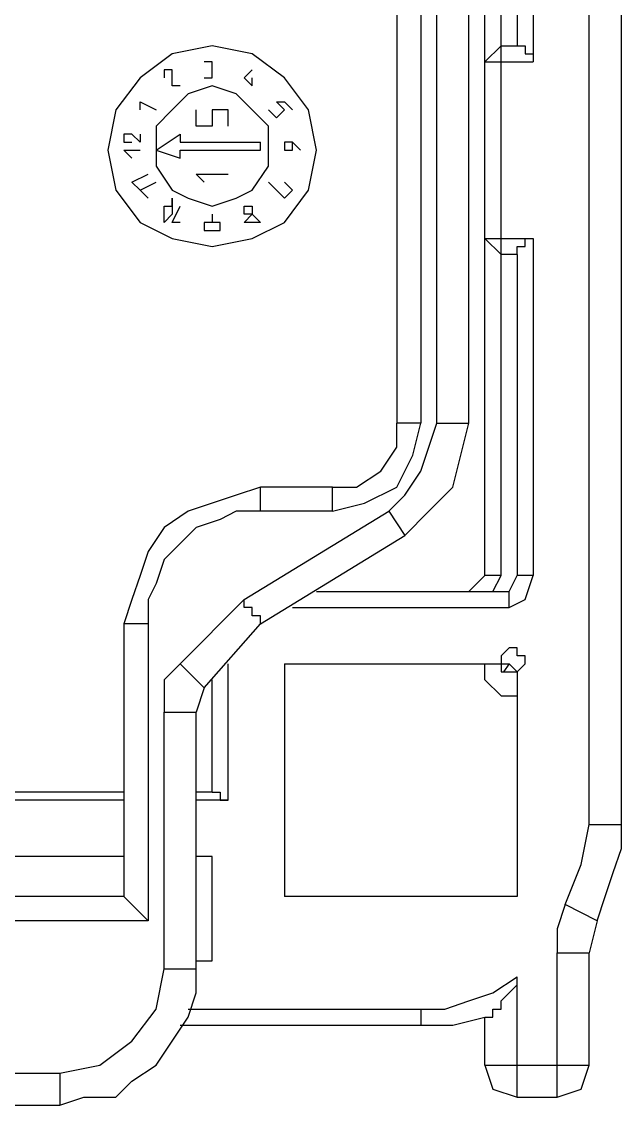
# Model space of a CAD drawing. Header units: inches. Extents: x 47316 to 59086, y 3141 to 11743.
# Drawn here: x 49017.12 to 49029.68, y 7312.62 to 7335.3 of the extents above; entities that cross this region are included whole.
import ezdxf

# ---------------------------------------------------------------- set-up
doc = ezdxf.new("R2010")
doc.units = ezdxf.units.IN
doc.header["$MEASUREMENT"] = 0

msp = doc.modelspace()

# ---------------------------------------------------------------- linework, layer by layer
at = {"color": 0, "linetype": 'Continuous', "lineweight": -3}
for p, q in [((49029.007, 7318.497), (49029.007, 7346.721)), ((49029.679, 7318.497), (49029.679, 7346.721)), ((49027.159, 7323.705), (49027.159, 7341.849)), ((49026.823, 7323.705), (49026.823, 7341.681)), ((49027.495, 7341.681), (49027.495, 7334.793)), ((49027.831, 7341.681), (49027.831, 7334.457)), ((49024.975, 7338.321), (49024.975, 7326.897)), ((49025.479, 7338.321), (49025.479, 7326.897)), ((49025.815, 7326.897), (49025.815, 7338.321)), ((49026.487, 7326.897), (49026.487, 7338.321)), ((49021.111, 7334.793), (49020.271, 7334.625)), ((49021.951, 7334.625), (49021.111, 7334.793)), ((49027.159, 7334.793), (49026.823, 7334.457)), ((49027.159, 7334.793), (49027.495, 7334.793)), ((49027.159, 7334.793), (49027.159, 7334.793)), ((49027.495, 7334.793), (49027.495, 7334.793)), ((49027.495, 7334.793), (49027.663, 7334.793)), ((49027.663, 7334.793), (49027.663, 7334.625)), ((49020.271, 7334.625), (49019.599, 7334.121)), ((49022.623, 7334.121), (49021.951, 7334.625)), ((49027.663, 7334.625), (49027.663, 7334.625)), ((49027.663, 7334.625), (49027.663, 7334.625)), ((49027.663, 7334.625), (49027.663, 7334.625)), ((49027.663, 7334.625), (49027.663, 7334.625)), ((49027.663, 7334.625), (49027.831, 7334.625)), ((49027.831, 7334.625), (49027.831, 7334.457)), ((49020.271, 7334.289), (49020.103, 7334.289)), ((49020.103, 7334.289), (49020.103, 7334.121)), ((49020.271, 7334.289), (49020.271, 7334.289)), ((49020.271, 7334.289), (49020.271, 7334.289)), ((49020.271, 7333.953), (49020.271, 7334.289)), ((49021.111, 7334.457), (49020.943, 7334.457)), ((49021.111, 7334.289), (49021.111, 7334.457)), ((49021.111, 7334.457), (49021.111, 7334.457)), ((49021.111, 7334.457), (49021.111, 7334.457)), ((49021.111, 7334.289), (49021.111, 7334.289)), ((49021.111, 7334.289), (49021.111, 7334.289)), ((49021.111, 7334.121), (49021.111, 7334.289)), ((49021.783, 7334.121), (49021.951, 7334.289)), ((49026.823, 7334.457), (49027.831, 7334.457)), ((49027.831, 7334.457), (49027.831, 7334.457)), ((49019.599, 7334.121), (49019.095, 7333.449)), ((49020.943, 7334.121), (49021.111, 7334.121)), ((49021.111, 7334.121), (49021.111, 7334.121)), ((49021.951, 7333.953), (49021.783, 7334.121)), ((49021.951, 7333.953), (49021.951, 7334.121)), ((49023.127, 7333.449), (49022.623, 7334.121)), ((49020.439, 7333.953), (49020.271, 7333.953)), ((49021.111, 7333.953), (49020.607, 7333.785)), ((49021.615, 7333.785), (49021.111, 7333.953)), ((49019.599, 7333.617), (49019.935, 7333.449)), ((49019.599, 7333.449), (49019.599, 7333.617)), ((49020.607, 7333.785), (49020.271, 7333.449)), ((49021.951, 7333.449), (49021.615, 7333.785)), ((49022.455, 7333.617), (49022.623, 7333.617)), ((49022.623, 7333.449), (49022.455, 7333.617)), ((49022.623, 7333.617), (49022.791, 7333.449)), ((49019.095, 7333.449), (49018.927, 7332.609)), ((49020.271, 7333.449), (49019.935, 7333.113)), ((49020.775, 7333.113), (49020.775, 7333.449)), ((49021.447, 7333.449), (49021.111, 7333.449)), ((49021.111, 7333.449), (49021.111, 7333.281)), ((49021.447, 7333.281), (49021.447, 7333.449)), ((49022.287, 7333.113), (49021.951, 7333.449)), ((49022.287, 7333.449), (49022.455, 7333.281)), ((49022.287, 7333.449), (49022.287, 7333.449)), ((49022.455, 7333.281), (49022.623, 7333.449)), ((49022.623, 7333.449), (49022.623, 7333.449)), ((49023.295, 7332.609), (49023.127, 7333.449)), ((49021.111, 7333.281), (49021.111, 7333.113)), ((49021.447, 7333.113), (49021.447, 7333.281)), ((49019.431, 7332.945), (49019.263, 7332.945)), ((49019.263, 7332.945), (49019.263, 7332.777)), ((49019.599, 7332.777), (49019.431, 7332.945)), ((49019.599, 7332.945), (49019.599, 7332.777)), ((49019.935, 7333.113), (49019.935, 7332.609)), ((49019.935, 7332.609), (49020.439, 7332.945)), ((49020.439, 7332.945), (49020.439, 7332.777)), ((49021.111, 7333.113), (49020.775, 7333.113)), ((49022.287, 7332.609), (49022.287, 7333.113)), ((49019.263, 7332.777), (49019.431, 7332.777)), ((49019.263, 7332.777), (49019.263, 7332.777)), ((49020.439, 7332.777), (49022.119, 7332.777)), ((49022.119, 7332.609), (49022.119, 7332.777)), ((49022.791, 7332.777), (49022.623, 7332.777)), ((49022.623, 7332.777), (49022.623, 7332.777)), ((49022.623, 7332.777), (49022.623, 7332.609)), ((49022.791, 7332.777), (49022.791, 7332.777)), ((49022.959, 7332.609), (49022.791, 7332.777)), ((49022.791, 7332.609), (49022.791, 7332.777)), ((49018.927, 7332.609), (49019.095, 7331.769)), ((49019.263, 7332.609), (49019.599, 7332.609)), ((49019.431, 7332.441), (49019.263, 7332.609)), ((49019.935, 7332.609), (49020.439, 7332.441)), ((49019.935, 7332.609), (49019.935, 7332.273)), ((49020.439, 7332.609), (49022.119, 7332.609)), ((49020.439, 7332.441), (49020.439, 7332.609)), ((49022.287, 7332.609), (49022.287, 7332.609)), ((49022.287, 7332.273), (49022.287, 7332.609)), ((49022.623, 7332.609), (49022.791, 7332.609)), ((49022.623, 7332.609), (49022.623, 7332.609)), ((49022.791, 7332.609), (49022.791, 7332.609)), ((49023.127, 7331.769), (49023.295, 7332.609)), ((49023.295, 7332.609), (49023.295, 7332.609)), ((49019.935, 7332.273), (49020.271, 7331.769)), ((49021.951, 7331.769), (49022.287, 7332.273)), ((49019.431, 7331.937), (49019.767, 7332.105)), ((49020.775, 7332.105), (49021.447, 7332.105)), ((49020.943, 7331.937), (49020.775, 7332.105)), ((49019.095, 7331.769), (49019.599, 7331.097)), ((49019.599, 7331.769), (49019.431, 7331.937)), ((49019.599, 7331.769), (49019.935, 7331.937)), ((49019.767, 7331.601), (49019.599, 7331.769)), ((49020.271, 7331.769), (49020.607, 7331.601)), ((49021.615, 7331.601), (49021.951, 7331.769)), ((49022.623, 7331.601), (49022.287, 7331.937)), ((49022.623, 7331.937), (49022.791, 7331.769)), ((49022.791, 7331.769), (49022.623, 7331.601)), ((49022.623, 7331.097), (49023.127, 7331.769)), ((49020.271, 7331.433), (49020.271, 7331.601)), ((49020.271, 7331.601), (49020.271, 7331.433)), ((49020.607, 7331.601), (49021.111, 7331.433)), ((49021.111, 7331.433), (49021.615, 7331.601)), ((49020.103, 7331.433), (49020.271, 7331.433)), ((49020.103, 7331.265), (49020.103, 7331.433)), ((49020.271, 7331.433), (49020.271, 7331.265)), ((49020.271, 7331.097), (49020.439, 7331.433)), ((49020.271, 7331.433), (49020.271, 7331.433)), ((49020.271, 7331.433), (49020.271, 7331.433)), ((49021.783, 7331.433), (49021.951, 7331.433)), ((49021.783, 7331.433), (49021.783, 7331.433)), ((49021.783, 7331.265), (49021.783, 7331.433)), ((49021.951, 7331.433), (49021.951, 7331.265)), ((49019.599, 7331.097), (49020.271, 7330.761)), ((49020.271, 7331.265), (49020.103, 7331.097)), ((49020.103, 7331.265), (49020.103, 7331.265)), ((49020.103, 7331.097), (49020.103, 7331.265)), ((49020.103, 7331.097), (49020.103, 7331.097)), ((49020.103, 7331.097), (49020.103, 7331.097)), ((49020.439, 7331.097), (49020.271, 7331.097)), ((49021.111, 7331.097), (49020.943, 7331.097)), ((49021.111, 7331.097), (49020.943, 7331.097)), ((49020.943, 7331.097), (49020.943, 7330.929)), ((49021.111, 7331.265), (49021.111, 7331.097)), ((49021.279, 7331.097), (49021.111, 7331.097)), ((49021.279, 7330.929), (49021.279, 7331.097)), ((49021.951, 7331.265), (49021.783, 7331.265)), ((49021.783, 7331.265), (49021.783, 7331.265)), ((49021.783, 7331.097), (49021.951, 7331.265)), ((49021.951, 7331.097), (49021.783, 7331.097)), ((49021.951, 7331.265), (49021.951, 7331.265)), ((49021.951, 7331.265), (49021.951, 7331.265)), ((49021.951, 7331.265), (49022.119, 7331.097)), ((49021.951, 7331.265), (49021.951, 7331.265)), ((49021.951, 7331.097), (49021.951, 7331.097)), ((49022.119, 7331.097), (49021.951, 7331.097)), ((49021.951, 7330.761), (49022.623, 7331.097)), ((49022.119, 7331.097), (49022.119, 7331.097)), ((49020.943, 7330.929), (49021.111, 7330.929)), ((49021.111, 7330.929), (49021.111, 7330.929)), ((49021.111, 7330.929), (49021.279, 7330.929)), ((49020.271, 7330.761), (49021.111, 7330.593)), ((49021.111, 7330.593), (49021.951, 7330.761)), ((49026.823, 7330.761), (49027.831, 7330.761)), ((49026.823, 7330.761), (49026.823, 7330.761)), ((49026.823, 7330.761), (49027.159, 7330.425)), ((49027.663, 7330.593), (49027.663, 7330.761)), ((49027.663, 7330.761), (49027.831, 7330.761)), ((49027.831, 7330.761), (49027.831, 7323.705)), ((49027.831, 7330.761), (49027.831, 7330.761)), ((49027.831, 7330.761), (49027.831, 7330.761)), ((49027.495, 7330.425), (49027.159, 7330.425)), ((49027.495, 7330.425), (49027.495, 7330.593)), ((49027.495, 7330.593), (49027.663, 7330.593)), ((49027.495, 7330.425), (49027.495, 7323.705)), ((49027.663, 7330.593), (49027.663, 7330.593)), ((49027.663, 7330.593), (49027.663, 7330.593)), ((49027.663, 7330.593), (49027.663, 7330.593)), ((49027.663, 7330.593), (49027.663, 7330.593)), ((49025.479, 7326.897), (49024.975, 7326.897)), ((49024.975, 7326.393), (49024.975, 7326.897)), ((49025.311, 7326.225), (49025.479, 7326.897)), ((49025.647, 7326.393), (49025.815, 7326.897)), ((49025.815, 7326.897), (49026.487, 7326.897)), ((49026.319, 7326.225), (49026.487, 7326.897)), ((49024.639, 7325.889), (49024.975, 7326.393)), ((49025.479, 7325.889), (49025.647, 7326.393)), ((49024.975, 7325.553), (49025.311, 7326.225)), ((49026.151, 7325.553), (49026.319, 7326.225)), ((49024.135, 7325.553), (49024.639, 7325.889)), ((49025.143, 7325.385), (49025.479, 7325.889)), ((49022.119, 7325.553), (49021.615, 7325.385)), ((49022.119, 7325.049), (49022.119, 7325.553)), ((49023.631, 7325.553), (49022.119, 7325.553)), ((49022.119, 7325.553), (49022.119, 7325.553)), ((49023.631, 7325.049), (49023.631, 7325.553)), ((49023.631, 7325.553), (49023.631, 7325.553)), ((49023.631, 7325.553), (49024.135, 7325.553)), ((49024.303, 7325.217), (49024.975, 7325.553)), ((49025.647, 7325.049), (49026.151, 7325.553)), ((49021.111, 7325.217), (49020.607, 7325.049)), ((49021.615, 7325.385), (49021.111, 7325.217)), ((49023.631, 7325.049), (49024.303, 7325.217)), ((49024.807, 7325.049), (49025.143, 7325.385)), ((49020.607, 7325.049), (49020.103, 7324.713)), ((49021.615, 7325.049), (49021.279, 7324.881)), ((49022.119, 7325.049), (49021.615, 7325.049)), ((49021.783, 7323.201), (49024.807, 7325.049)), ((49023.631, 7325.049), (49022.119, 7325.049)), ((49022.119, 7325.049), (49022.119, 7325.049)), ((49023.631, 7325.049), (49023.631, 7325.049)), ((49024.807, 7325.049), (49025.143, 7324.545)), ((49024.807, 7325.049), (49024.807, 7325.049)), ((49025.143, 7324.545), (49025.647, 7325.049)), ((49021.279, 7324.881), (49020.775, 7324.713)), ((49020.103, 7324.713), (49019.767, 7324.209)), ((49020.775, 7324.713), (49020.439, 7324.377)), ((49022.119, 7322.697), (49025.143, 7324.545)), ((49025.143, 7324.545), (49025.143, 7324.545)), ((49020.439, 7324.377), (49020.103, 7324.041)), ((49019.767, 7324.209), (49019.599, 7323.705)), ((49020.103, 7324.041), (49019.935, 7323.537)), ((49019.599, 7323.705), (49019.431, 7323.201)), ((49026.487, 7323.369), (49026.823, 7323.705)), ((49027.159, 7323.705), (49026.823, 7323.705)), ((49026.991, 7323.369), (49027.159, 7323.705)), ((49027.327, 7323.369), (49027.495, 7323.705)), ((49027.831, 7323.705), (49027.495, 7323.705)), ((49027.663, 7323.201), (49027.831, 7323.705)), ((49019.935, 7323.537), (49019.767, 7323.201)), ((49019.431, 7323.201), (49019.263, 7322.697)), ((49019.767, 7323.201), (49019.767, 7322.697)), ((49020.439, 7321.857), (49021.783, 7323.201)), ((49021.783, 7323.033), (49021.783, 7323.201)), ((49021.783, 7323.201), (49021.783, 7323.201)), ((49023.295, 7323.369), (49027.327, 7323.369)), ((49026.487, 7323.369), (49026.487, 7323.369)), ((49026.991, 7323.369), (49026.991, 7323.369)), ((49027.327, 7323.033), (49027.327, 7323.369)), ((49027.327, 7323.369), (49027.327, 7323.369)), ((49027.327, 7323.033), (49027.663, 7323.201)), ((49021.951, 7323.033), (49021.783, 7323.033)), ((49021.951, 7322.865), (49021.951, 7323.033)), ((49021.951, 7323.033), (49021.951, 7323.033)), ((49022.791, 7323.033), (49027.327, 7323.033)), ((49027.327, 7323.033), (49027.327, 7323.033)), ((49019.767, 7322.697), (49019.263, 7322.697)), ((49019.263, 7322.697), (49019.263, 7316.985)), ((49019.767, 7322.697), (49019.767, 7316.481)), ((49020.943, 7321.353), (49022.119, 7322.697)), ((49022.119, 7322.865), (49021.951, 7322.865)), ((49021.951, 7322.865), (49021.951, 7322.865)), ((49022.119, 7322.697), (49022.119, 7322.865)), ((49022.119, 7322.697), (49022.119, 7322.697)), ((49022.119, 7322.697), (49022.119, 7322.697)), ((49027.327, 7322.193), (49027.159, 7322.025)), ((49027.159, 7322.025), (49027.159, 7322.025)), ((49027.159, 7322.025), (49027.159, 7322.025)), ((49027.159, 7322.025), (49027.159, 7321.857)), ((49027.495, 7322.193), (49027.327, 7322.193)), ((49027.327, 7322.193), (49027.327, 7322.193)), ((49027.495, 7322.025), (49027.495, 7322.193)), ((49027.663, 7322.025), (49027.495, 7322.025)), ((49027.495, 7322.025), (49027.495, 7322.025)), ((49027.663, 7321.857), (49027.663, 7322.025)), ((49020.439, 7321.857), (49020.103, 7321.521)), ((49020.943, 7321.353), (49020.439, 7321.857)), ((49020.439, 7321.857), (49020.439, 7321.857)), ((49021.447, 7319.001), (49021.447, 7321.857)), ((49022.623, 7321.857), (49027.327, 7321.857)), ((49022.623, 7321.857), (49022.623, 7316.985)), ((49026.823, 7321.521), (49026.823, 7321.857)), ((49027.159, 7321.857), (49027.159, 7321.857)), ((49027.159, 7321.857), (49027.159, 7321.689)), ((49027.327, 7321.857), (49027.214, 7321.689)), ((49027.495, 7321.689), (49027.327, 7321.857)), ((49027.495, 7321.689), (49027.663, 7321.857)), ((49027.663, 7321.857), (49027.663, 7321.857)), ((49027.159, 7321.689), (49027.159, 7321.689)), ((49027.159, 7321.689), (49027.327, 7321.689)), ((49027.327, 7321.689), (49027.327, 7321.689)), ((49027.327, 7321.689), (49027.495, 7321.689)), ((49027.495, 7321.689), (49027.495, 7316.985)), ((49027.495, 7321.689), (49027.495, 7321.689)), ((49027.495, 7321.689), (49027.495, 7321.689)), ((49027.495, 7321.689), (49027.495, 7321.689)), ((49020.103, 7321.521), (49020.103, 7320.849)), ((49020.943, 7321.353), (49020.775, 7320.849)), ((49020.943, 7321.353), (49020.943, 7321.353)), ((49021.111, 7319.169), (49021.111, 7321.521)), ((49026.823, 7321.521), (49026.823, 7321.521)), ((49026.823, 7321.521), (49027.159, 7321.185)), ((49027.159, 7321.185), (49027.495, 7321.185)), ((49020.103, 7320.849), (49020.775, 7320.849)), ((49020.103, 7315.473), (49020.103, 7320.849)), ((49020.775, 7315.473), (49020.775, 7320.849)), ((49019.263, 7319.169), (49014.727, 7319.169)), ((49021.111, 7319.169), (49020.775, 7319.169)), ((49021.111, 7319.169), (49021.111, 7319.169)), ((49021.111, 7319.169), (49021.111, 7319.169)), ((49021.111, 7319.169), (49021.279, 7319.169)), ((49021.279, 7319.169), (49021.279, 7319.169)), ((49021.279, 7319.169), (49021.279, 7319.001)), ((49019.263, 7319.001), (49014.727, 7319.001)), ((49021.447, 7319.001), (49020.775, 7319.001)), ((49021.279, 7319.001), (49021.279, 7319.001)), ((49021.279, 7319.001), (49021.279, 7319.001)), ((49021.279, 7319.001), (49021.279, 7319.001)), ((49021.279, 7319.001), (49021.447, 7319.001)), ((49021.447, 7319.001), (49021.447, 7319.001)), ((49028.839, 7317.657), (49029.007, 7318.497)), ((49029.007, 7318.497), (49029.679, 7318.497)), ((49029.679, 7317.993), (49029.679, 7318.497)), ((49029.511, 7317.489), (49029.679, 7317.993)), ((49019.263, 7317.825), (49015.399, 7317.825)), ((49021.111, 7317.825), (49020.775, 7317.825)), ((49021.111, 7315.641), (49021.111, 7317.825)), ((49028.503, 7316.817), (49028.839, 7317.657)), ((49029.343, 7316.985), (49029.511, 7317.489)), ((49019.263, 7316.985), (48959.959, 7316.985)), ((49019.263, 7316.985), (49019.431, 7316.817)), ((49019.431, 7316.817), (49019.431, 7316.817)), ((49019.431, 7316.817), (49019.431, 7316.817)), ((49019.431, 7316.817), (49019.431, 7316.817)), ((49019.431, 7316.817), (49019.599, 7316.649)), ((49027.495, 7316.985), (49022.623, 7316.985)), ((49028.503, 7316.817), (49028.335, 7316.313)), ((49029.175, 7316.481), (49028.503, 7316.817)), ((49028.503, 7316.817), (49028.503, 7316.817)), ((49028.503, 7316.817), (49028.503, 7316.817)), ((49029.175, 7316.481), (49029.343, 7316.985)), ((49019.599, 7316.649), (49019.599, 7316.649)), ((49019.599, 7316.649), (49019.599, 7316.649)), ((49019.599, 7316.649), (49019.599, 7316.649)), ((49019.599, 7316.649), (49019.767, 7316.481)), ((49019.767, 7316.481), (48959.623, 7316.481)), ((49019.767, 7316.481), (49019.767, 7316.481)), ((49029.175, 7316.481), (49029.007, 7315.809)), ((49029.175, 7316.481), (49029.175, 7316.481)), ((49029.175, 7316.481), (49029.175, 7316.481)), ((49028.335, 7316.313), (49028.335, 7315.809)), ((49028.335, 7315.809), (49029.007, 7315.809)), ((49028.335, 7312.785), (49028.335, 7315.809)), ((49029.007, 7313.457), (49029.007, 7315.809)), ((49019.935, 7314.633), (49020.103, 7315.473)), ((49020.103, 7315.473), (49020.775, 7315.473)), ((49020.775, 7315.641), (49021.111, 7315.641)), ((49020.775, 7314.969), (49020.775, 7315.473)), ((49026.991, 7314.969), (49027.495, 7315.305)), ((49027.495, 7312.785), (49027.495, 7315.305)), ((49027.495, 7315.137), (49027.495, 7315.305)), ((49027.327, 7314.969), (49027.495, 7315.137)), ((49027.495, 7315.137), (49027.495, 7315.137)), ((49020.607, 7314.465), (49020.775, 7314.969)), ((49025.983, 7314.633), (49026.487, 7314.801)), ((49026.487, 7314.801), (49026.991, 7314.969)), ((49027.159, 7314.801), (49027.327, 7314.969)), ((49027.159, 7314.633), (49027.159, 7314.801)), ((49027.159, 7314.801), (49027.159, 7314.801)), ((49027.159, 7314.801), (49027.159, 7314.801)), ((49027.327, 7314.969), (49027.327, 7314.969)), ((49027.327, 7314.969), (49027.327, 7314.969)), ((49019.431, 7313.961), (49019.935, 7314.633)), ((49020.607, 7314.633), (49025.479, 7314.633)), ((49025.479, 7314.633), (49025.479, 7314.297)), ((49025.479, 7314.633), (49025.479, 7314.633)), ((49025.479, 7314.633), (49025.983, 7314.633)), ((49026.991, 7314.465), (49026.991, 7314.633)), ((49026.991, 7314.633), (49026.991, 7314.633)), ((49026.991, 7314.633), (49027.159, 7314.633)), ((49020.271, 7313.961), (49020.607, 7314.465)), ((49026.151, 7314.297), (49026.823, 7314.465)), ((49026.823, 7313.457), (49026.823, 7314.465)), ((49026.823, 7314.465), (49026.991, 7314.465)), ((49026.991, 7314.465), (49026.991, 7314.465)), ((49026.991, 7314.465), (49026.991, 7314.465)), ((49020.439, 7314.297), (49025.479, 7314.297)), ((49025.479, 7314.297), (49025.479, 7314.297)), ((49025.479, 7314.297), (49026.151, 7314.297)), ((49018.759, 7313.457), (49019.431, 7313.961)), ((49019.935, 7313.457), (49020.271, 7313.961)), ((49017.919, 7313.289), (49018.759, 7313.457)), ((49019.431, 7313.121), (49019.935, 7313.457)), ((49026.823, 7313.457), (49029.007, 7313.457)), ((49026.823, 7313.457), (49026.823, 7313.457)), ((49026.823, 7313.457), (49026.991, 7312.953)), ((49028.839, 7312.953), (49029.007, 7313.457)), ((48961.471, 7313.289), (49017.919, 7313.289)), ((49017.919, 7313.289), (49017.919, 7312.617)), ((49017.919, 7313.289), (49017.919, 7313.289)), ((49019.095, 7312.785), (49019.431, 7313.121)), ((49026.991, 7312.953), (49027.495, 7312.785)), ((49028.335, 7312.785), (49028.839, 7312.953)), ((49017.919, 7312.617), (49018.423, 7312.785)), ((49018.423, 7312.785), (49019.095, 7312.785)), ((49027.495, 7312.785), (49028.335, 7312.785)), ((49028.335, 7312.785), (49028.335, 7312.785)), ((48961.471, 7312.617), (49017.919, 7312.617)), ((49017.919, 7312.617), (49017.919, 7312.617))]:
    msp.add_line(p, q, dxfattribs=at)

doc.saveas('drawing.dxf')
